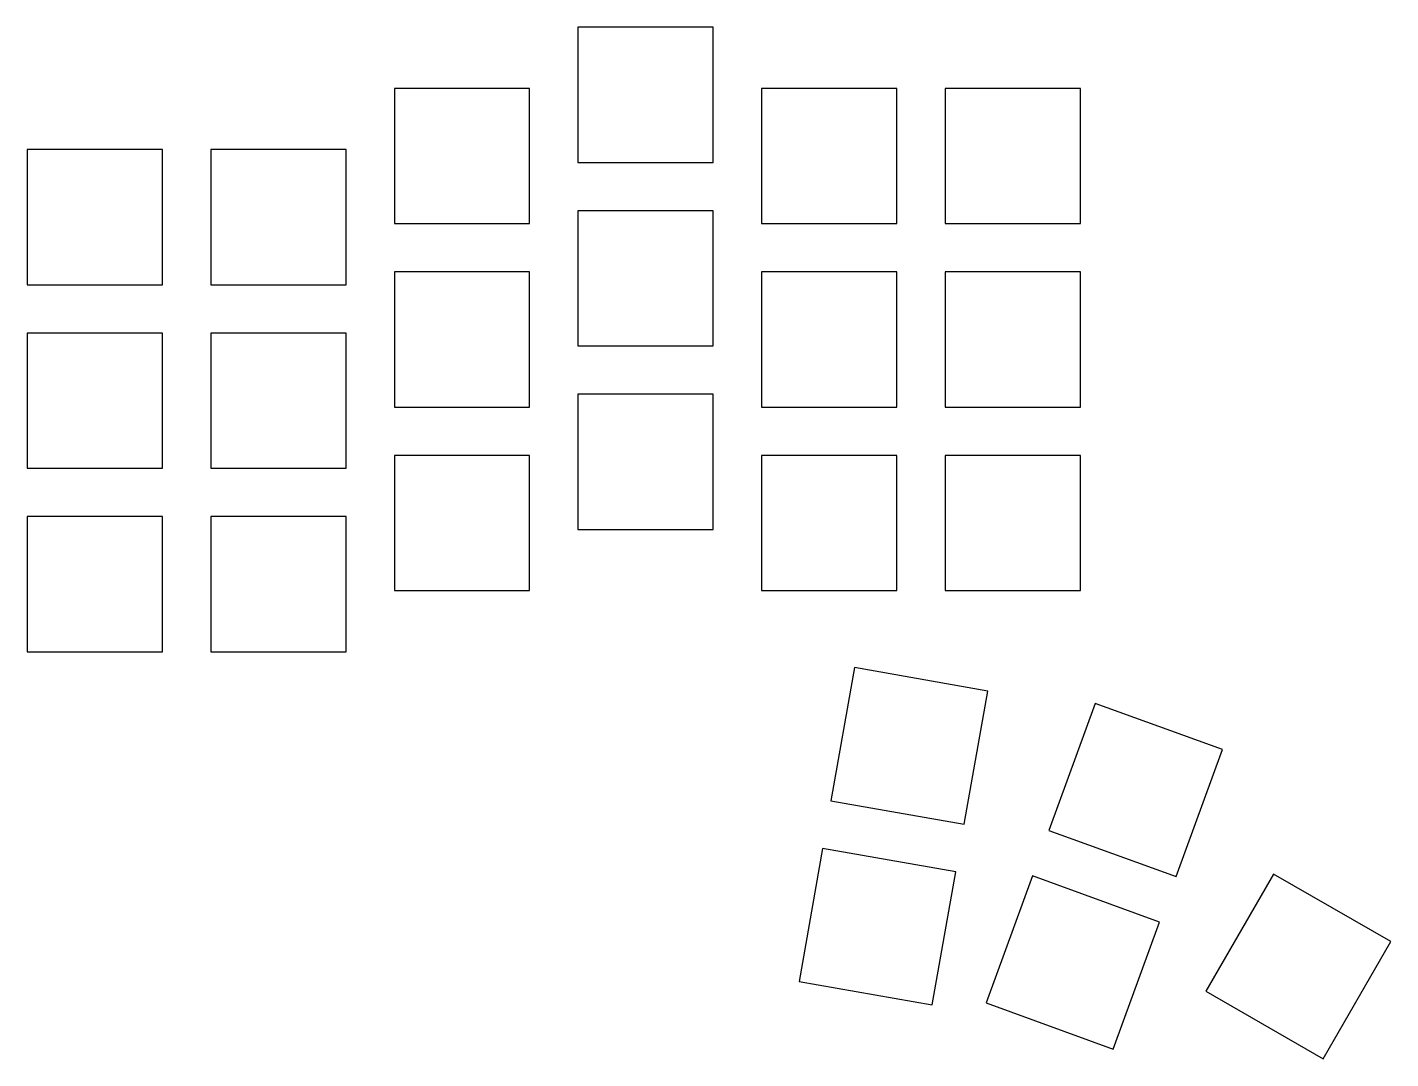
# Model space of a CAD drawing. Header units: millimetres. Extents: x 93 to 234, y -149 to -42.
import ezdxf

# ---------------------------------------------------------------- set-up
doc = ezdxf.new("R2010")
doc.units = ezdxf.units.MM

msp = doc.modelspace()

# ---------------------------------------------------------------- linework, layer by layer
at = {"linetype": 'CONTINUOUS'}
for p, q in [((164, -42.33), (150, -42.33)), ((150, -42.33), (150, -56.33)), ((164, -56.33), (164, -42.33)), ((145, -48.67), (131, -48.67)), ((131, -48.67), (131, -62.67)), ((145, -62.67), (145, -48.67)), ((183, -48.67), (169, -48.67)), ((169, -48.67), (169, -62.67)), ((183, -62.67), (183, -48.67)), ((202, -48.67), (188, -48.67)), ((188, -48.67), (188, -62.67)), ((202, -62.67), (202, -48.67)), ((107, -55), (93, -55)), ((93, -55), (93, -69)), ((107, -69), (107, -55)), ((126, -55), (112, -55)), ((112, -55), (112, -69)), ((126, -69), (126, -55)), ((150, -56.33), (164, -56.33)), ((164, -61.33), (150, -61.33)), ((150, -61.33), (150, -75.33)), ((164, -75.33), (164, -61.33)), ((131, -62.67), (145, -62.67)), ((169, -62.67), (183, -62.67)), ((188, -62.67), (202, -62.67)), ((145, -67.67), (131, -67.67)), ((131, -67.67), (131, -81.67)), ((145, -81.67), (145, -67.67)), ((183, -67.67), (169, -67.67)), ((169, -67.67), (169, -81.67)), ((183, -81.67), (183, -67.67)), ((202, -67.67), (188, -67.67)), ((188, -67.67), (188, -81.67)), ((202, -81.67), (202, -67.67)), ((93, -69), (107, -69)), ((112, -69), (126, -69)), ((107, -74), (93, -74)), ((93, -74), (93, -88)), ((107, -88), (107, -74)), ((126, -74), (112, -74)), ((112, -74), (112, -88)), ((126, -88), (126, -74)), ((150, -75.33), (164, -75.33)), ((164, -80.33), (150, -80.33)), ((150, -80.33), (150, -94.33)), ((164, -94.33), (164, -80.33)), ((131, -81.67), (145, -81.67)), ((169, -81.67), (183, -81.67)), ((188, -81.67), (202, -81.67)), ((145, -86.67), (131, -86.67)), ((131, -86.67), (131, -100.67)), ((145, -100.67), (145, -86.67)), ((183, -86.67), (169, -86.67)), ((169, -86.67), (169, -100.67)), ((183, -100.67), (183, -86.67)), ((202, -86.67), (188, -86.67)), ((188, -86.67), (188, -100.67)), ((202, -100.67), (202, -86.67)), ((93, -88), (107, -88)), ((112, -88), (126, -88)), ((107, -93), (93, -93)), ((93, -93), (93, -107)), ((107, -107), (107, -93)), ((126, -93), (112, -93)), ((112, -93), (112, -107)), ((126, -107), (126, -93)), ((150, -94.33), (164, -94.33)), ((131, -100.67), (145, -100.67)), ((169, -100.67), (183, -100.67)), ((188, -100.67), (202, -100.67)), ((93, -107), (107, -107)), ((112, -107), (126, -107)), ((178.62, -108.65), (176.19, -122.43)), ((192.41, -111.08), (178.62, -108.65)), ((189.98, -124.86), (192.41, -111.08)), ((203.54, -112.35), (198.75, -125.5)), ((216.7, -117.13), (203.54, -112.35)), ((211.91, -130.29), (216.7, -117.13)), ((176.19, -122.43), (189.98, -124.86)), ((198.75, -125.5), (211.91, -130.29)), ((175.32, -127.36), (172.89, -141.14)), ((189.11, -129.79), (175.32, -127.36)), ((186.68, -143.58), (189.11, -129.79)), ((197.04, -130.2), (192.25, -143.36)), ((210.2, -134.99), (197.04, -130.2)), ((222, -130.02), (215, -142.15)), ((234.13, -137.02), (222, -130.02)), ((205.41, -148.14), (210.2, -134.99)), ((227.13, -149.15), (234.13, -137.02)), ((172.89, -141.14), (186.68, -143.58)), ((215, -142.15), (227.13, -149.15)), ((192.25, -143.36), (205.41, -148.14))]:
    msp.add_line(p, q, dxfattribs=at)

doc.saveas('drawing.dxf')
